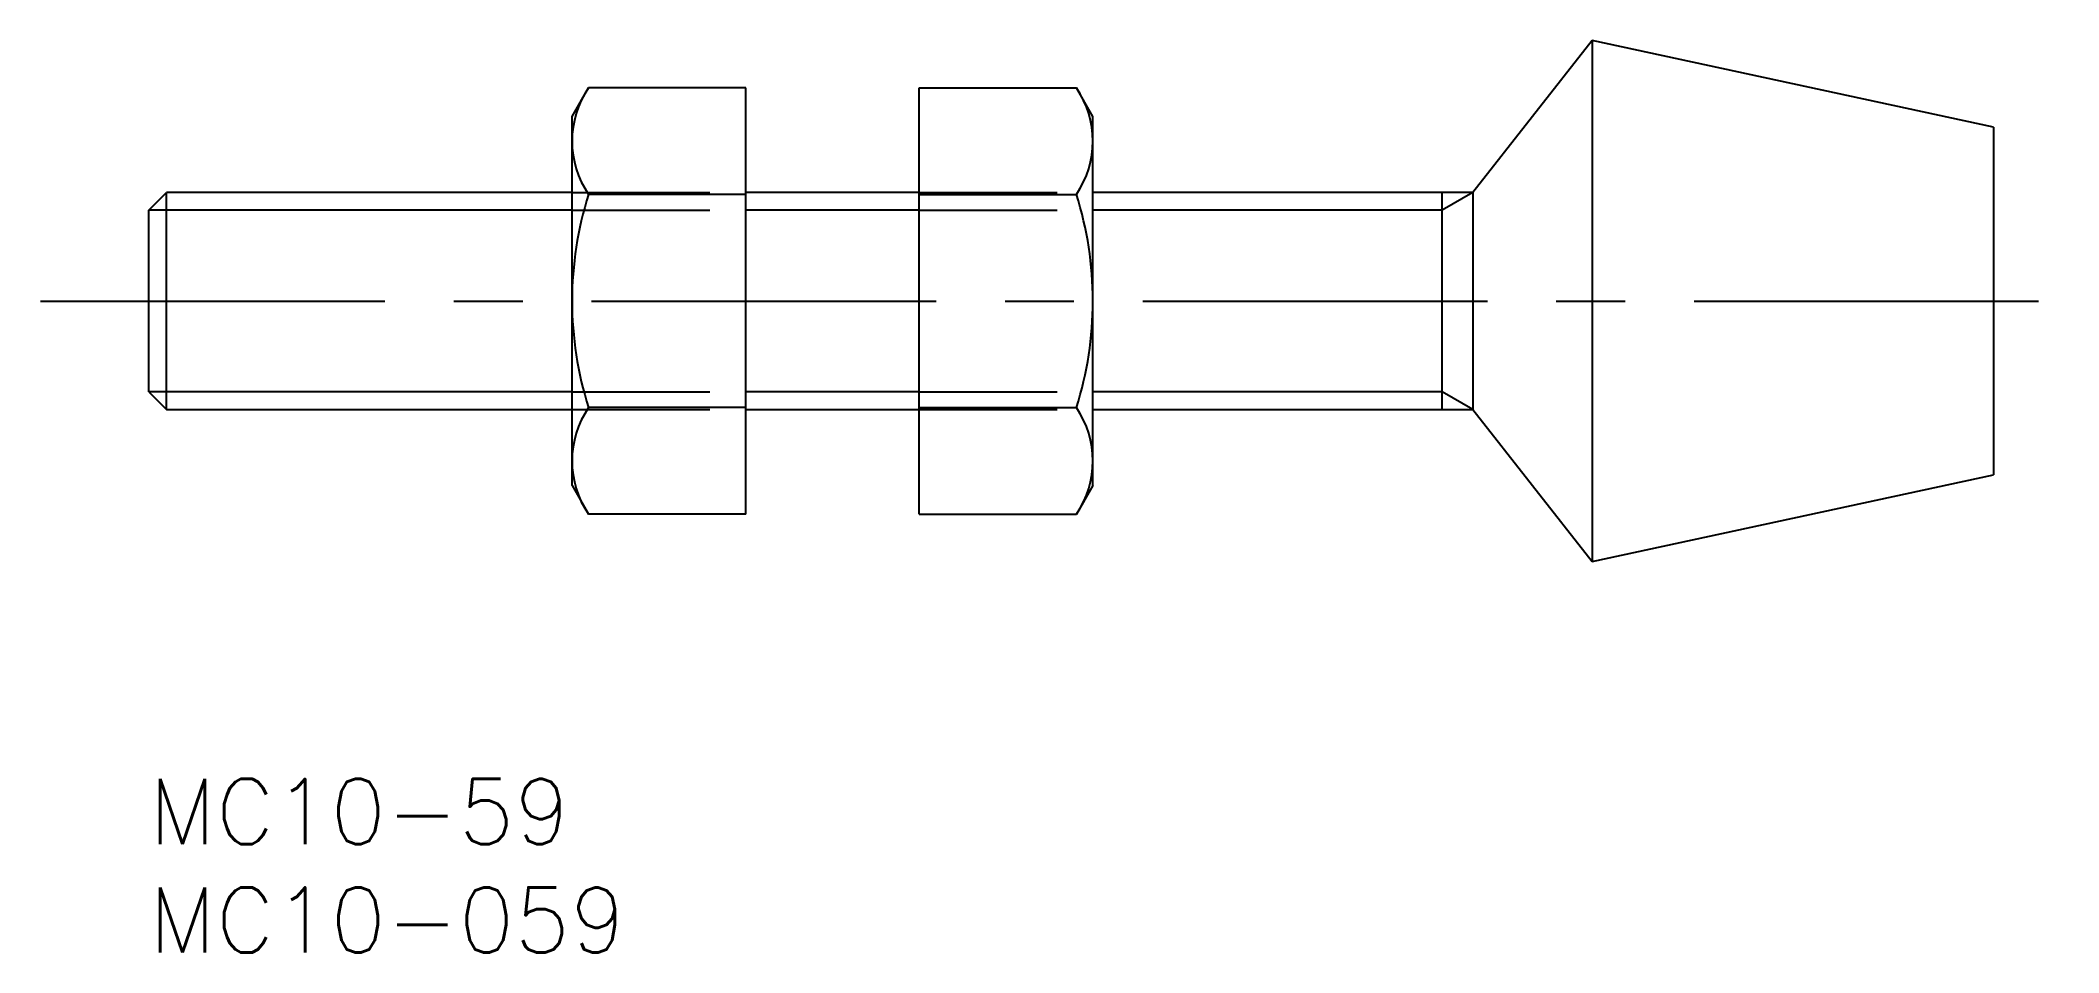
# Model space of a CAD drawing. Extents: x -5 to 88, y -8 to 34.
import ezdxf

# ---------------------------------------------------------------- set-up
doc = ezdxf.new("R2010")
doc.units = 0
doc.header["$LTSCALE"] = 0.5
doc.linetypes.add('CENTER', pattern=[50.8, 31.75, -6.35, 6.35, -6.35])
doc.linetypes.add('DASHED', pattern=[19.05, 12.7, -6.35])
for name, color, linetype in [('MSM_CENTER', 1, 'CENTER'), ('MSM_CONTINUOUS', 7, 'CONTINUOUS'), ('MSM_DASHED', 4, 'DASHED'), ('MSM_NARROW', 5, 'CONTINUOUS'), ('MSM_PART_NUMBER', 7, 'CONTINUOUS')]:
    doc.layers.add(name, color=color, linetype=linetype)
doc.styles.get("Standard").update_dxf_attribs({"font": 'txt.shx', "height": 3, "bigfont": 'bigfont.shx'})

msp = doc.modelspace()

# ---------------------------------------------------------------- linework, layer by layer
at = {"layer": 'MSM_CENTER'}
msp.add_line((-5, 22), (88, 22), dxfattribs=at)
at = {"layer": 'MSM_CONTINUOUS'}
for p, q in [((66.5, 34), (61, 27)), ((85, 30), (66.5, 34)), ((66.5, 34), (66.5, 10)), ((19.5, 30.5), (20.259, 31.815)), ((27.5, 31.815), (20.259, 31.815)), ((27.5, 12.185), (27.5, 31.815)), ((35.5, 31.815), (42.741, 31.815)), ((35.5, 12.185), (35.5, 31.815)), ((43.5, 30.5), (42.741, 31.815)), ((19.5, 13.5), (19.5, 30.5)), ((43.5, 13.5), (43.5, 30.5)), ((85, 30), (85, 14)), ((0, 26.188), (0.812, 27)), ((0.812, 17), (0.812, 27)), ((19.5, 27), (0.812, 27)), ((35.5, 27), (27.5, 27)), ((61, 27), (43.5, 27)), ((59.594, 17), (59.594, 27)), ((61, 27), (61, 17)), ((0, 17.812), (0, 26.188)), ((27.5, 26.907), (20.259, 26.907)), ((35.5, 26.907), (42.741, 26.907)), ((0, 17.812), (0.812, 17)), ((0.812, 17), (19.5, 17)), ((27.5, 17.093), (20.259, 17.093)), ((27.5, 17), (35.5, 17)), ((35.5, 17.093), (42.741, 17.093)), ((43.5, 17), (61, 17)), ((61, 17), (66.5, 10)), ((66.5, 10), (85, 14)), ((19.5, 13.5), (20.259, 12.185)), ((43.5, 13.5), (42.741, 12.185)), ((27.5, 12.185), (20.259, 12.185)), ((35.5, 12.185), (42.741, 12.185))]:
    msp.add_line(p, q, dxfattribs=at)
for centre, radius, start, end in [((23.845, 29.361), 4.345, 145.61575, 214.38425), ((39.155, 29.361), 4.345, 325.61575, 34.38425), ((35.741, 22), 16.241, 162.41205, 197.58795), ((27.259, 22), 16.241, 342.41205, 17.58795), ((23.845, 14.639), 4.345, 145.61575, 214.38425), ((39.155, 14.639), 4.345, 325.61575, 34.38425)]:
    msp.add_arc(centre, radius, start, end, dxfattribs=at)
at = {"layer": 'MSM_DASHED'}
for p, q in [((19.5, 27), (27.5, 27)), ((35.5, 27), (43.5, 27)), ((19.5, 26.188), (27.5, 26.188)), ((35.5, 26.188), (43.5, 26.188)), ((19.5, 17.812), (27.5, 17.812)), ((35.5, 17.812), (43.5, 17.812)), ((19.5, 17), (27.5, 17)), ((35.5, 17), (43.5, 17))]:
    msp.add_line(p, q, dxfattribs=at)
at = {"layer": 'MSM_NARROW'}
for p, q in [((61, 27), (59.594, 26.188)), ((19.5, 26.188), (0, 26.188)), ((35.5, 26.188), (27.5, 26.188)), ((59.594, 26.188), (43.5, 26.188)), ((19.5, 17.812), (0, 17.812)), ((35.5, 17.812), (27.5, 17.812)), ((59.594, 17.812), (43.5, 17.812)), ((61, 17), (59.594, 17.812))]:
    msp.add_line(p, q, dxfattribs=at)

# ---------------------------------------------------------------- texts
at = {"layer": 'MSM_PART_NUMBER'}
for s, p in [('MC10-59', (0, -3)), ('MC10-059', (0, -8))]:
    msp.add_text(s, height=3, dxfattribs=at).set_placement(p)

doc.saveas('drawing.dxf')
